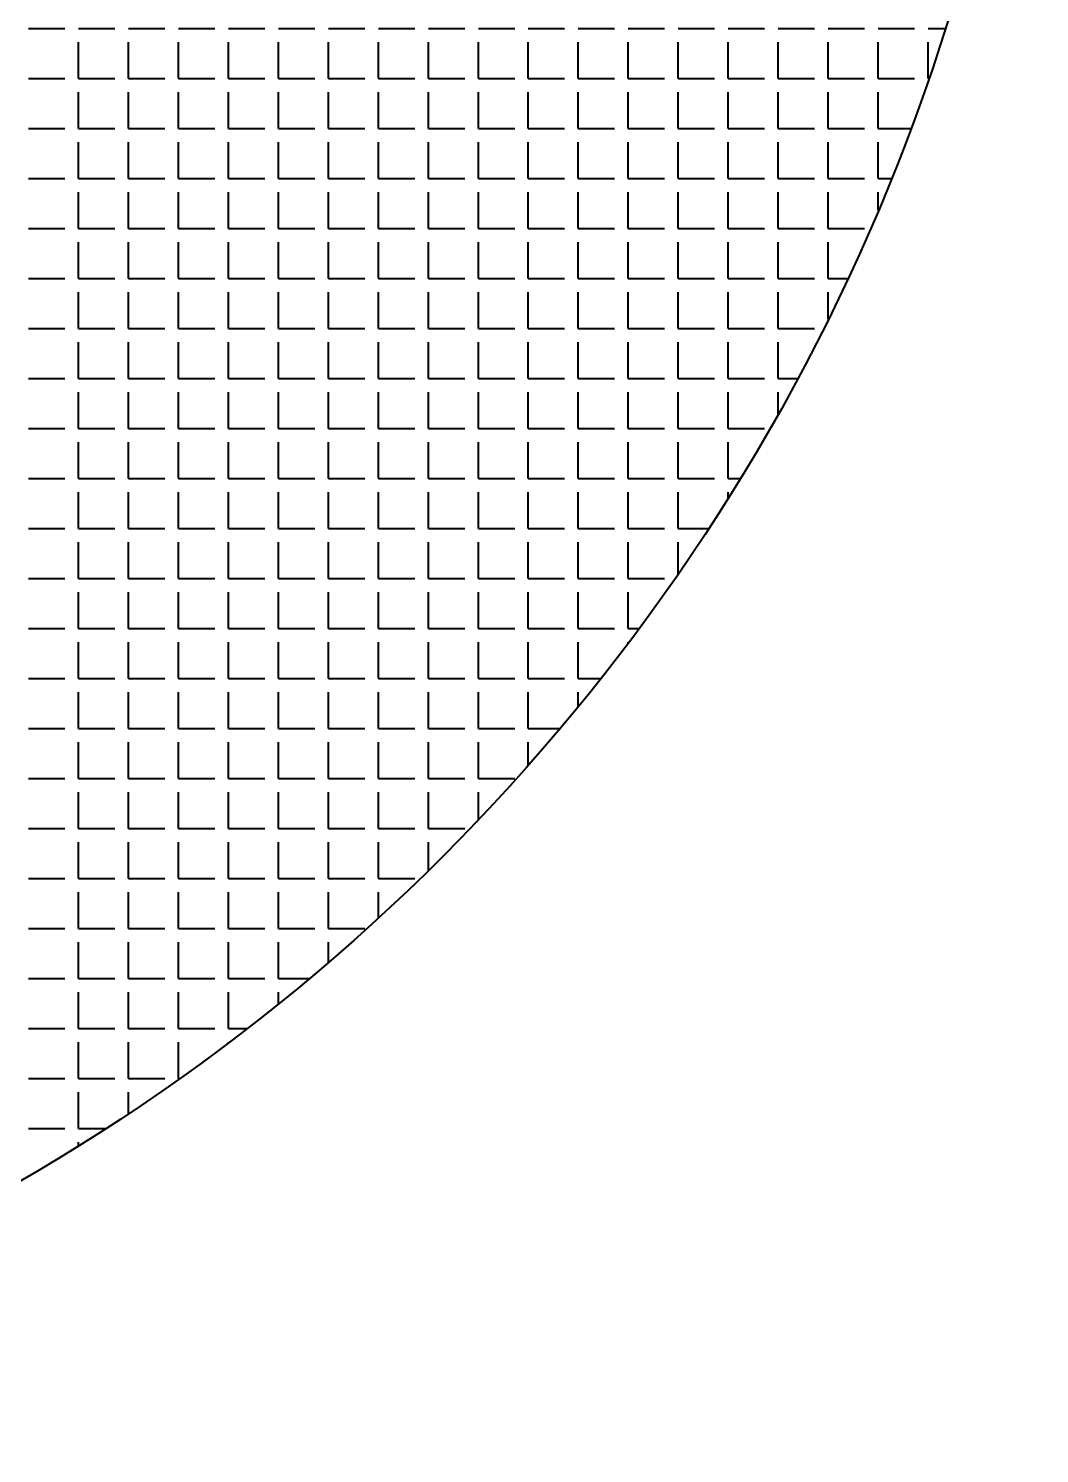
# Model space of a CAD drawing. Header units: millimetres. Extents: x 895788 to 1136524, y -21936 to 400945.
# Drawn here: x 929204.19 to 929220.85, y 272903.44 to 272926.91 of the extents above; entities that cross this region are included whole.
import ezdxf

# ---------------------------------------------------------------- set-up
doc = ezdxf.new("R2010")
doc.units = ezdxf.units.MM
doc.layers.add('GRANIT', color=10, linetype='Continuous', lineweight=30)

msp = doc.modelspace()

# ---------------------------------------------------------------- linework, layer by layer
at = {"layer": 'GRANIT', "color": 0, "linetype": 'Continuous', "lineweight": 40}
for p, q in [((929204.19, 272926.908), (929204.789, 272926.908)), ((929205.013, 272926.908), (929205.612, 272926.908)), ((929205.837, 272926.908), (929206.436, 272926.908)), ((929206.66, 272926.908), (929207.259, 272926.908)), ((929207.484, 272926.908), (929208.083, 272926.908)), ((929208.307, 272926.908), (929208.906, 272926.908)), ((929209.131, 272926.908), (929209.73, 272926.908)), ((929209.955, 272926.908), (929210.553, 272926.908)), ((929210.778, 272926.908), (929211.377, 272926.908)), ((929211.602, 272926.908), (929212.201, 272926.908)), ((929212.425, 272926.908), (929213.024, 272926.908)), ((929213.249, 272926.908), (929213.848, 272926.908)), ((929214.072, 272926.908), (929214.671, 272926.908)), ((929214.896, 272926.908), (929215.495, 272926.908)), ((929215.719, 272926.908), (929216.318, 272926.908)), ((929216.543, 272926.908), (929217.142, 272926.908)), ((929217.366, 272926.908), (929217.965, 272926.908)), ((929218.19, 272926.908), (929218.789, 272926.908)), ((929219.013, 272926.908), (929219.293, 272926.908)), ((929205.013, 272926.085), (929205.013, 272926.683)), ((929205.837, 272926.085), (929205.837, 272926.683)), ((929206.66, 272926.085), (929206.66, 272926.683)), ((929207.484, 272926.085), (929207.484, 272926.683)), ((929208.307, 272926.085), (929208.307, 272926.683)), ((929209.131, 272926.085), (929209.131, 272926.683)), ((929209.955, 272926.085), (929209.955, 272926.683)), ((929210.778, 272926.085), (929210.778, 272926.683)), ((929211.602, 272926.085), (929211.602, 272926.683)), ((929212.425, 272926.085), (929212.425, 272926.683)), ((929213.249, 272926.085), (929213.249, 272926.683)), ((929214.072, 272926.085), (929214.072, 272926.683)), ((929214.896, 272926.085), (929214.896, 272926.683)), ((929215.719, 272926.085), (929215.719, 272926.683)), ((929216.543, 272926.085), (929216.543, 272926.683)), ((929217.366, 272926.085), (929217.366, 272926.683)), ((929218.19, 272926.085), (929218.19, 272926.683)), ((929219.013, 272926.085), (929219.013, 272926.683)), ((929204.19, 272926.085), (929204.789, 272926.085)), ((929205.013, 272926.085), (929205.612, 272926.085)), ((929205.837, 272926.085), (929206.436, 272926.085)), ((929206.66, 272926.085), (929207.259, 272926.085)), ((929207.484, 272926.085), (929208.083, 272926.085)), ((929208.307, 272926.085), (929208.906, 272926.085)), ((929209.131, 272926.085), (929209.73, 272926.085)), ((929209.955, 272926.085), (929210.553, 272926.085)), ((929210.778, 272926.085), (929211.377, 272926.085)), ((929211.602, 272926.085), (929212.201, 272926.085)), ((929212.425, 272926.085), (929213.024, 272926.085)), ((929213.249, 272926.085), (929213.848, 272926.085)), ((929214.072, 272926.085), (929214.671, 272926.085)), ((929214.896, 272926.085), (929215.495, 272926.085)), ((929215.719, 272926.085), (929216.318, 272926.085)), ((929216.543, 272926.085), (929217.142, 272926.085)), ((929217.366, 272926.085), (929217.965, 272926.085)), ((929218.19, 272926.085), (929218.789, 272926.085)), ((929219.013, 272926.085), (929219.022, 272926.085)), ((929205.013, 272925.261), (929205.013, 272925.86)), ((929205.837, 272925.261), (929205.837, 272925.86)), ((929206.66, 272925.261), (929206.66, 272925.86)), ((929207.484, 272925.261), (929207.484, 272925.86)), ((929208.307, 272925.261), (929208.307, 272925.86)), ((929209.131, 272925.261), (929209.131, 272925.86)), ((929209.955, 272925.261), (929209.955, 272925.86)), ((929210.778, 272925.261), (929210.778, 272925.86)), ((929211.602, 272925.261), (929211.602, 272925.86)), ((929212.425, 272925.261), (929212.425, 272925.86)), ((929213.249, 272925.261), (929213.249, 272925.86)), ((929214.072, 272925.261), (929214.072, 272925.86)), ((929214.896, 272925.261), (929214.896, 272925.86)), ((929215.719, 272925.261), (929215.719, 272925.86)), ((929216.543, 272925.261), (929216.543, 272925.86)), ((929217.366, 272925.261), (929217.366, 272925.86)), ((929218.19, 272925.261), (929218.19, 272925.86)), ((929204.19, 272925.261), (929204.789, 272925.261)), ((929205.013, 272925.261), (929205.612, 272925.261)), ((929205.837, 272925.261), (929206.436, 272925.261)), ((929206.66, 272925.261), (929207.259, 272925.261)), ((929207.484, 272925.261), (929208.083, 272925.261)), ((929208.307, 272925.261), (929208.906, 272925.261)), ((929209.131, 272925.261), (929209.73, 272925.261)), ((929209.955, 272925.261), (929210.553, 272925.261)), ((929210.778, 272925.261), (929211.377, 272925.261)), ((929211.602, 272925.261), (929212.201, 272925.261)), ((929212.425, 272925.261), (929213.024, 272925.261)), ((929213.249, 272925.261), (929213.848, 272925.261)), ((929214.072, 272925.261), (929214.671, 272925.261)), ((929214.896, 272925.261), (929215.495, 272925.261)), ((929215.719, 272925.261), (929216.318, 272925.261)), ((929216.543, 272925.261), (929217.142, 272925.261)), ((929217.366, 272925.261), (929217.965, 272925.261)), ((929218.19, 272925.261), (929218.726, 272925.261)), ((929205.013, 272924.437), (929205.013, 272925.036)), ((929205.837, 272924.437), (929205.837, 272925.036)), ((929206.66, 272924.437), (929206.66, 272925.036)), ((929207.484, 272924.437), (929207.484, 272925.036)), ((929208.307, 272924.437), (929208.307, 272925.036)), ((929209.131, 272924.437), (929209.131, 272925.036)), ((929209.955, 272924.437), (929209.955, 272925.036)), ((929210.778, 272924.437), (929210.778, 272925.036)), ((929211.602, 272924.437), (929211.602, 272925.036)), ((929212.425, 272924.437), (929212.425, 272925.036)), ((929213.249, 272924.437), (929213.249, 272925.036)), ((929214.072, 272924.437), (929214.072, 272925.036)), ((929214.896, 272924.437), (929214.896, 272925.036)), ((929215.719, 272924.437), (929215.719, 272925.036)), ((929216.543, 272924.437), (929216.543, 272925.036)), ((929217.366, 272924.437), (929217.366, 272925.036)), ((929218.19, 272924.437), (929218.19, 272925.036)), ((929204.19, 272924.437), (929204.789, 272924.437)), ((929205.013, 272924.437), (929205.612, 272924.437)), ((929205.837, 272924.437), (929206.436, 272924.437)), ((929206.66, 272924.437), (929207.259, 272924.437)), ((929207.484, 272924.437), (929208.083, 272924.437)), ((929208.307, 272924.437), (929208.906, 272924.437)), ((929209.131, 272924.437), (929209.73, 272924.437)), ((929209.955, 272924.437), (929210.553, 272924.437)), ((929210.778, 272924.437), (929211.377, 272924.437)), ((929211.602, 272924.437), (929212.201, 272924.437)), ((929212.425, 272924.437), (929213.024, 272924.437)), ((929213.249, 272924.437), (929213.848, 272924.437)), ((929214.072, 272924.437), (929214.671, 272924.437)), ((929214.896, 272924.437), (929215.495, 272924.437)), ((929215.719, 272924.437), (929216.318, 272924.437)), ((929216.543, 272924.437), (929217.142, 272924.437)), ((929217.366, 272924.437), (929217.965, 272924.437)), ((929218.19, 272924.437), (929218.406, 272924.437)), ((929205.013, 272923.614), (929205.013, 272924.213)), ((929205.837, 272923.614), (929205.837, 272924.213)), ((929206.66, 272923.614), (929206.66, 272924.213)), ((929207.484, 272923.614), (929207.484, 272924.213)), ((929208.307, 272923.614), (929208.307, 272924.213)), ((929209.131, 272923.614), (929209.131, 272924.213)), ((929209.955, 272923.614), (929209.955, 272924.213)), ((929210.778, 272923.614), (929210.778, 272924.213)), ((929211.602, 272923.614), (929211.602, 272924.213)), ((929212.425, 272923.614), (929212.425, 272924.213)), ((929213.249, 272923.614), (929213.249, 272924.213)), ((929214.072, 272923.614), (929214.072, 272924.213)), ((929214.896, 272923.614), (929214.896, 272924.213)), ((929215.719, 272923.614), (929215.719, 272924.213)), ((929216.543, 272923.614), (929216.543, 272924.213)), ((929217.366, 272923.614), (929217.366, 272924.213)), ((929218.19, 272923.914), (929218.19, 272924.213)), ((929204.19, 272923.614), (929204.789, 272923.614)), ((929205.013, 272923.614), (929205.612, 272923.614)), ((929205.837, 272923.614), (929206.436, 272923.614)), ((929206.66, 272923.614), (929207.259, 272923.614)), ((929207.484, 272923.614), (929208.083, 272923.614)), ((929208.307, 272923.614), (929208.906, 272923.614)), ((929209.131, 272923.614), (929209.73, 272923.614)), ((929209.955, 272923.614), (929210.553, 272923.614)), ((929210.778, 272923.614), (929211.377, 272923.614)), ((929211.602, 272923.614), (929212.201, 272923.614)), ((929212.425, 272923.614), (929213.024, 272923.614)), ((929213.249, 272923.614), (929213.848, 272923.614)), ((929214.072, 272923.614), (929214.671, 272923.614)), ((929214.896, 272923.614), (929215.495, 272923.614)), ((929215.719, 272923.614), (929216.318, 272923.614)), ((929216.543, 272923.614), (929217.142, 272923.614)), ((929217.366, 272923.614), (929217.965, 272923.614)), ((929205.013, 272922.79), (929205.013, 272923.389)), ((929205.837, 272922.79), (929205.837, 272923.389)), ((929206.66, 272922.79), (929206.66, 272923.389)), ((929207.484, 272922.79), (929207.484, 272923.389)), ((929208.307, 272922.79), (929208.307, 272923.389)), ((929209.131, 272922.79), (929209.131, 272923.389)), ((929209.955, 272922.79), (929209.955, 272923.389)), ((929210.778, 272922.79), (929210.778, 272923.389)), ((929211.602, 272922.79), (929211.602, 272923.389)), ((929212.425, 272922.79), (929212.425, 272923.389)), ((929213.249, 272922.79), (929213.249, 272923.389)), ((929214.072, 272922.79), (929214.072, 272923.389)), ((929214.896, 272922.79), (929214.896, 272923.389)), ((929215.719, 272922.79), (929215.719, 272923.389)), ((929216.543, 272922.79), (929216.543, 272923.389)), ((929217.366, 272922.79), (929217.366, 272923.389)), ((929204.19, 272922.79), (929204.789, 272922.79)), ((929205.013, 272922.79), (929205.612, 272922.79)), ((929205.837, 272922.79), (929206.436, 272922.79)), ((929206.66, 272922.79), (929207.259, 272922.79)), ((929207.484, 272922.79), (929208.083, 272922.79)), ((929208.307, 272922.79), (929208.906, 272922.79)), ((929209.131, 272922.79), (929209.73, 272922.79)), ((929209.955, 272922.79), (929210.553, 272922.79)), ((929210.778, 272922.79), (929211.377, 272922.79)), ((929211.602, 272922.79), (929212.201, 272922.79)), ((929212.425, 272922.79), (929213.024, 272922.79)), ((929213.249, 272922.79), (929213.848, 272922.79)), ((929214.072, 272922.79), (929214.671, 272922.79)), ((929214.896, 272922.79), (929215.495, 272922.79)), ((929215.719, 272922.79), (929216.318, 272922.79)), ((929216.543, 272922.79), (929217.142, 272922.79)), ((929217.366, 272922.79), (929217.689, 272922.79)), ((929205.013, 272921.967), (929205.013, 272922.566)), ((929205.837, 272921.967), (929205.837, 272922.566)), ((929206.66, 272921.967), (929206.66, 272922.566)), ((929207.484, 272921.967), (929207.484, 272922.566)), ((929208.307, 272921.967), (929208.307, 272922.566)), ((929209.131, 272921.967), (929209.131, 272922.566)), ((929209.955, 272921.967), (929209.955, 272922.566)), ((929210.778, 272921.967), (929210.778, 272922.566)), ((929211.602, 272921.967), (929211.602, 272922.566)), ((929212.425, 272921.967), (929212.425, 272922.566)), ((929213.249, 272921.967), (929213.249, 272922.566)), ((929214.072, 272921.967), (929214.072, 272922.566)), ((929214.896, 272921.967), (929214.896, 272922.566)), ((929215.719, 272921.967), (929215.719, 272922.566)), ((929216.543, 272921.967), (929216.543, 272922.566)), ((929217.366, 272922.119), (929217.366, 272922.566)), ((929204.19, 272921.967), (929204.789, 272921.967)), ((929205.013, 272921.967), (929205.612, 272921.967)), ((929205.837, 272921.967), (929206.436, 272921.967)), ((929206.66, 272921.967), (929207.259, 272921.967)), ((929207.484, 272921.967), (929208.083, 272921.967)), ((929208.307, 272921.967), (929208.906, 272921.967)), ((929209.131, 272921.967), (929209.73, 272921.967)), ((929209.955, 272921.967), (929210.553, 272921.967)), ((929210.778, 272921.967), (929211.377, 272921.967)), ((929211.602, 272921.967), (929212.201, 272921.967)), ((929212.425, 272921.967), (929213.024, 272921.967)), ((929213.249, 272921.967), (929213.848, 272921.967)), ((929214.072, 272921.967), (929214.671, 272921.967)), ((929214.896, 272921.967), (929215.495, 272921.967)), ((929215.719, 272921.967), (929216.318, 272921.967)), ((929216.543, 272921.967), (929217.142, 272921.967)), ((929205.013, 272921.143), (929205.013, 272921.742)), ((929205.837, 272921.143), (929205.837, 272921.742)), ((929206.66, 272921.143), (929206.66, 272921.742)), ((929207.484, 272921.143), (929207.484, 272921.742)), ((929208.307, 272921.143), (929208.307, 272921.742)), ((929209.131, 272921.143), (929209.131, 272921.742)), ((929209.955, 272921.143), (929209.955, 272921.742)), ((929210.778, 272921.143), (929210.778, 272921.742)), ((929211.602, 272921.143), (929211.602, 272921.742)), ((929212.425, 272921.143), (929212.425, 272921.742)), ((929213.249, 272921.143), (929213.249, 272921.742)), ((929214.072, 272921.143), (929214.072, 272921.742)), ((929214.896, 272921.143), (929214.896, 272921.742)), ((929215.719, 272921.143), (929215.719, 272921.742)), ((929216.543, 272921.143), (929216.543, 272921.742)), ((929204.19, 272921.143), (929204.789, 272921.143)), ((929205.013, 272921.143), (929205.612, 272921.143)), ((929205.837, 272921.143), (929206.436, 272921.143)), ((929206.66, 272921.143), (929207.259, 272921.143)), ((929207.484, 272921.143), (929208.083, 272921.143)), ((929208.307, 272921.143), (929208.906, 272921.143)), ((929209.131, 272921.143), (929209.73, 272921.143)), ((929209.955, 272921.143), (929210.553, 272921.143)), ((929210.778, 272921.143), (929211.377, 272921.143)), ((929211.602, 272921.143), (929212.201, 272921.143)), ((929212.425, 272921.143), (929213.024, 272921.143)), ((929213.249, 272921.143), (929213.848, 272921.143)), ((929214.072, 272921.143), (929214.671, 272921.143)), ((929214.896, 272921.143), (929215.495, 272921.143)), ((929215.719, 272921.143), (929216.318, 272921.143)), ((929216.543, 272921.143), (929216.864, 272921.143)), ((929205.013, 272920.32), (929205.013, 272920.919)), ((929205.837, 272920.32), (929205.837, 272920.919)), ((929206.66, 272920.32), (929206.66, 272920.919)), ((929207.484, 272920.32), (929207.484, 272920.919)), ((929208.307, 272920.32), (929208.307, 272920.919)), ((929209.131, 272920.32), (929209.131, 272920.919)), ((929209.955, 272920.32), (929209.955, 272920.919)), ((929210.778, 272920.32), (929210.778, 272920.919)), ((929211.602, 272920.32), (929211.602, 272920.919)), ((929212.425, 272920.32), (929212.425, 272920.919)), ((929213.249, 272920.32), (929213.249, 272920.919)), ((929214.072, 272920.32), (929214.072, 272920.919)), ((929214.896, 272920.32), (929214.896, 272920.919)), ((929215.719, 272920.32), (929215.719, 272920.919)), ((929216.543, 272920.559), (929216.543, 272920.919)), ((929204.19, 272920.32), (929204.789, 272920.32)), ((929205.013, 272920.32), (929205.612, 272920.32)), ((929205.837, 272920.32), (929206.436, 272920.32)), ((929206.66, 272920.32), (929207.259, 272920.32)), ((929207.484, 272920.32), (929208.083, 272920.32)), ((929208.307, 272920.32), (929208.906, 272920.32)), ((929209.131, 272920.32), (929209.73, 272920.32)), ((929209.955, 272920.32), (929210.553, 272920.32)), ((929210.778, 272920.32), (929211.377, 272920.32)), ((929211.602, 272920.32), (929212.201, 272920.32)), ((929212.425, 272920.32), (929213.024, 272920.32)), ((929213.249, 272920.32), (929213.848, 272920.32)), ((929214.072, 272920.32), (929214.671, 272920.32)), ((929214.896, 272920.32), (929215.495, 272920.32)), ((929215.719, 272920.32), (929216.318, 272920.32)), ((929205.013, 272919.496), (929205.013, 272920.095)), ((929205.837, 272919.496), (929205.837, 272920.095)), ((929206.66, 272919.496), (929206.66, 272920.095)), ((929207.484, 272919.496), (929207.484, 272920.095)), ((929208.307, 272919.496), (929208.307, 272920.095)), ((929209.131, 272919.496), (929209.131, 272920.095)), ((929209.955, 272919.496), (929209.955, 272920.095)), ((929210.778, 272919.496), (929210.778, 272920.095)), ((929211.602, 272919.496), (929211.602, 272920.095)), ((929212.425, 272919.496), (929212.425, 272920.095)), ((929213.249, 272919.496), (929213.249, 272920.095)), ((929214.072, 272919.496), (929214.072, 272920.095)), ((929214.896, 272919.496), (929214.896, 272920.095)), ((929215.719, 272919.496), (929215.719, 272920.095)), ((929204.19, 272919.496), (929204.789, 272919.496)), ((929205.013, 272919.496), (929205.612, 272919.496)), ((929205.837, 272919.496), (929206.436, 272919.496)), ((929206.66, 272919.496), (929207.259, 272919.496)), ((929207.484, 272919.496), (929208.083, 272919.496)), ((929208.307, 272919.496), (929208.906, 272919.496)), ((929209.131, 272919.496), (929209.73, 272919.496)), ((929209.955, 272919.496), (929210.553, 272919.496)), ((929210.778, 272919.496), (929211.377, 272919.496)), ((929211.602, 272919.496), (929212.201, 272919.496)), ((929212.425, 272919.496), (929213.024, 272919.496)), ((929213.249, 272919.496), (929213.848, 272919.496)), ((929214.072, 272919.496), (929214.671, 272919.496)), ((929214.896, 272919.496), (929215.495, 272919.496)), ((929215.719, 272919.496), (929215.92, 272919.496)), ((929205.013, 272918.673), (929205.013, 272919.272)), ((929205.837, 272918.673), (929205.837, 272919.272)), ((929206.66, 272918.673), (929206.66, 272919.272)), ((929207.484, 272918.673), (929207.484, 272919.272)), ((929208.307, 272918.673), (929208.307, 272919.272)), ((929209.131, 272918.673), (929209.131, 272919.272)), ((929209.955, 272918.673), (929209.955, 272919.272)), ((929210.778, 272918.673), (929210.778, 272919.272)), ((929211.602, 272918.673), (929211.602, 272919.272)), ((929212.425, 272918.673), (929212.425, 272919.272)), ((929213.249, 272918.673), (929213.249, 272919.272)), ((929214.072, 272918.673), (929214.072, 272919.272)), ((929214.896, 272918.673), (929214.896, 272919.272)), ((929215.719, 272919.173), (929215.719, 272919.272)), ((929204.19, 272918.673), (929204.789, 272918.673)), ((929205.013, 272918.673), (929205.612, 272918.673)), ((929205.837, 272918.673), (929206.436, 272918.673)), ((929206.66, 272918.673), (929207.259, 272918.673)), ((929207.484, 272918.673), (929208.083, 272918.673)), ((929208.307, 272918.673), (929208.906, 272918.673)), ((929209.131, 272918.673), (929209.73, 272918.673)), ((929209.955, 272918.673), (929210.553, 272918.673)), ((929210.778, 272918.673), (929211.377, 272918.673)), ((929211.602, 272918.673), (929212.201, 272918.673)), ((929212.425, 272918.673), (929213.024, 272918.673)), ((929213.249, 272918.673), (929213.848, 272918.673)), ((929214.072, 272918.673), (929214.671, 272918.673)), ((929214.896, 272918.673), (929215.4, 272918.673)), ((929205.013, 272917.849), (929205.013, 272918.448)), ((929205.837, 272917.849), (929205.837, 272918.448)), ((929206.66, 272917.849), (929206.66, 272918.448)), ((929207.484, 272917.849), (929207.484, 272918.448)), ((929208.307, 272917.849), (929208.307, 272918.448)), ((929209.131, 272917.849), (929209.131, 272918.448)), ((929209.955, 272917.849), (929209.955, 272918.448)), ((929210.778, 272917.849), (929210.778, 272918.448)), ((929211.602, 272917.849), (929211.602, 272918.448)), ((929212.425, 272917.849), (929212.425, 272918.448)), ((929213.249, 272917.849), (929213.249, 272918.448)), ((929214.072, 272917.849), (929214.072, 272918.448)), ((929214.896, 272917.922), (929214.896, 272918.448)), ((929204.19, 272917.849), (929204.789, 272917.849)), ((929205.013, 272917.849), (929205.612, 272917.849)), ((929205.837, 272917.849), (929206.436, 272917.849)), ((929206.66, 272917.849), (929207.259, 272917.849)), ((929207.484, 272917.849), (929208.083, 272917.849)), ((929208.307, 272917.849), (929208.906, 272917.849)), ((929209.131, 272917.849), (929209.73, 272917.849)), ((929209.955, 272917.849), (929210.553, 272917.849)), ((929210.778, 272917.849), (929211.377, 272917.849)), ((929211.602, 272917.849), (929212.201, 272917.849)), ((929212.425, 272917.849), (929213.024, 272917.849)), ((929213.249, 272917.849), (929213.848, 272917.849)), ((929214.072, 272917.849), (929214.671, 272917.849)), ((929205.013, 272917.026), (929205.013, 272917.625)), ((929205.837, 272917.026), (929205.837, 272917.625)), ((929206.66, 272917.026), (929206.66, 272917.625)), ((929207.484, 272917.026), (929207.484, 272917.625)), ((929208.307, 272917.026), (929208.307, 272917.625)), ((929209.131, 272917.026), (929209.131, 272917.625)), ((929209.955, 272917.026), (929209.955, 272917.625)), ((929210.778, 272917.026), (929210.778, 272917.625)), ((929211.602, 272917.026), (929211.602, 272917.625)), ((929212.425, 272917.026), (929212.425, 272917.625)), ((929213.249, 272917.026), (929213.249, 272917.625)), ((929214.072, 272917.026), (929214.072, 272917.625)), ((929204.19, 272917.026), (929204.789, 272917.026)), ((929205.013, 272917.026), (929205.612, 272917.026)), ((929205.837, 272917.026), (929206.436, 272917.026)), ((929206.66, 272917.026), (929207.259, 272917.026)), ((929207.484, 272917.026), (929208.083, 272917.026)), ((929208.307, 272917.026), (929208.906, 272917.026)), ((929209.131, 272917.026), (929209.73, 272917.026)), ((929209.955, 272917.026), (929210.553, 272917.026)), ((929210.778, 272917.026), (929211.377, 272917.026)), ((929211.602, 272917.026), (929212.201, 272917.026)), ((929212.425, 272917.026), (929213.024, 272917.026)), ((929213.249, 272917.026), (929213.848, 272917.026)), ((929214.072, 272917.026), (929214.254, 272917.026)), ((929205.013, 272916.202), (929205.013, 272916.801)), ((929205.837, 272916.202), (929205.837, 272916.801)), ((929206.66, 272916.202), (929206.66, 272916.801)), ((929207.484, 272916.202), (929207.484, 272916.801)), ((929208.307, 272916.202), (929208.307, 272916.801)), ((929209.131, 272916.202), (929209.131, 272916.801)), ((929209.955, 272916.202), (929209.955, 272916.801)), ((929210.778, 272916.202), (929210.778, 272916.801)), ((929211.602, 272916.202), (929211.602, 272916.801)), ((929212.425, 272916.202), (929212.425, 272916.801)), ((929213.249, 272916.202), (929213.249, 272916.801)), ((929214.072, 272916.782), (929214.072, 272916.801)), ((929204.19, 272916.202), (929204.789, 272916.202)), ((929205.013, 272916.202), (929205.612, 272916.202)), ((929205.837, 272916.202), (929206.436, 272916.202)), ((929206.66, 272916.202), (929207.259, 272916.202)), ((929207.484, 272916.202), (929208.083, 272916.202)), ((929208.307, 272916.202), (929208.906, 272916.202)), ((929209.131, 272916.202), (929209.73, 272916.202)), ((929209.955, 272916.202), (929210.553, 272916.202)), ((929210.778, 272916.202), (929211.377, 272916.202)), ((929211.602, 272916.202), (929212.201, 272916.202)), ((929212.425, 272916.202), (929213.024, 272916.202)), ((929213.249, 272916.202), (929213.624, 272916.202)), ((929205.013, 272915.379), (929205.013, 272915.978)), ((929205.837, 272915.379), (929205.837, 272915.978)), ((929206.66, 272915.379), (929206.66, 272915.978)), ((929207.484, 272915.379), (929207.484, 272915.978)), ((929208.307, 272915.379), (929208.307, 272915.978)), ((929209.131, 272915.379), (929209.131, 272915.978)), ((929209.955, 272915.379), (929209.955, 272915.978)), ((929210.778, 272915.379), (929210.778, 272915.978)), ((929211.602, 272915.379), (929211.602, 272915.978)), ((929212.425, 272915.379), (929212.425, 272915.978)), ((929213.249, 272915.735), (929213.249, 272915.978)), ((929204.19, 272915.379), (929204.789, 272915.379)), ((929205.013, 272915.379), (929205.612, 272915.379)), ((929205.837, 272915.379), (929206.436, 272915.379)), ((929206.66, 272915.379), (929207.259, 272915.379)), ((929207.484, 272915.379), (929208.083, 272915.379)), ((929208.307, 272915.379), (929208.906, 272915.379)), ((929209.131, 272915.379), (929209.73, 272915.379)), ((929209.955, 272915.379), (929210.553, 272915.379)), ((929210.778, 272915.379), (929211.377, 272915.379)), ((929211.602, 272915.379), (929212.201, 272915.379)), ((929212.425, 272915.379), (929212.953, 272915.379)), ((929205.013, 272914.555), (929205.013, 272915.154)), ((929205.837, 272914.555), (929205.837, 272915.154)), ((929206.66, 272914.555), (929206.66, 272915.154)), ((929207.484, 272914.555), (929207.484, 272915.154)), ((929208.307, 272914.555), (929208.307, 272915.154)), ((929209.131, 272914.555), (929209.131, 272915.154)), ((929209.955, 272914.555), (929209.955, 272915.154)), ((929210.778, 272914.555), (929210.778, 272915.154)), ((929211.602, 272914.555), (929211.602, 272915.154)), ((929212.425, 272914.767), (929212.425, 272915.154)), ((929204.19, 272914.555), (929204.789, 272914.555)), ((929205.013, 272914.555), (929205.612, 272914.555)), ((929205.837, 272914.555), (929206.436, 272914.555)), ((929206.66, 272914.555), (929207.259, 272914.555)), ((929207.484, 272914.555), (929208.083, 272914.555)), ((929208.307, 272914.555), (929208.906, 272914.555)), ((929209.131, 272914.555), (929209.73, 272914.555)), ((929209.955, 272914.555), (929210.553, 272914.555)), ((929210.778, 272914.555), (929211.377, 272914.555)), ((929211.602, 272914.555), (929212.201, 272914.555)), ((929205.013, 272913.732), (929205.013, 272914.331)), ((929205.837, 272913.732), (929205.837, 272914.331)), ((929206.66, 272913.732), (929206.66, 272914.331)), ((929207.484, 272913.732), (929207.484, 272914.331)), ((929208.307, 272913.732), (929208.307, 272914.331)), ((929209.131, 272913.732), (929209.131, 272914.331)), ((929209.955, 272913.732), (929209.955, 272914.331)), ((929210.778, 272913.732), (929210.778, 272914.331)), ((929211.602, 272913.87), (929211.602, 272914.331)), ((929204.19, 272913.732), (929204.789, 272913.732)), ((929205.013, 272913.732), (929205.612, 272913.732)), ((929205.837, 272913.732), (929206.436, 272913.732)), ((929206.66, 272913.732), (929207.259, 272913.732)), ((929207.484, 272913.732), (929208.083, 272913.732)), ((929208.307, 272913.732), (929208.906, 272913.732)), ((929209.131, 272913.732), (929209.73, 272913.732)), ((929209.955, 272913.732), (929210.553, 272913.732)), ((929210.778, 272913.732), (929211.377, 272913.732)), ((929205.013, 272912.908), (929205.013, 272913.507)), ((929205.837, 272912.908), (929205.837, 272913.507)), ((929206.66, 272912.908), (929206.66, 272913.507)), ((929207.484, 272912.908), (929207.484, 272913.507)), ((929208.307, 272912.908), (929208.307, 272913.507)), ((929209.131, 272912.908), (929209.131, 272913.507)), ((929209.955, 272912.908), (929209.955, 272913.507)), ((929210.778, 272913.034), (929210.778, 272913.507)), ((929204.19, 272912.908), (929204.789, 272912.908)), ((929205.013, 272912.908), (929205.612, 272912.908)), ((929205.837, 272912.908), (929206.436, 272912.908)), ((929206.66, 272912.908), (929207.259, 272912.908)), ((929207.484, 272912.908), (929208.083, 272912.908)), ((929208.307, 272912.908), (929208.906, 272912.908)), ((929209.131, 272912.908), (929209.73, 272912.908)), ((929209.955, 272912.908), (929210.553, 272912.908)), ((929205.013, 272912.085), (929205.013, 272912.683)), ((929205.837, 272912.085), (929205.837, 272912.683)), ((929206.66, 272912.085), (929206.66, 272912.683)), ((929207.484, 272912.085), (929207.484, 272912.683)), ((929208.307, 272912.085), (929208.307, 272912.683)), ((929209.131, 272912.085), (929209.131, 272912.683)), ((929209.955, 272912.253), (929209.955, 272912.683)), ((929204.19, 272912.085), (929204.789, 272912.085)), ((929205.013, 272912.085), (929205.612, 272912.085)), ((929205.837, 272912.085), (929206.436, 272912.085)), ((929206.66, 272912.085), (929207.259, 272912.085)), ((929207.484, 272912.085), (929208.083, 272912.085)), ((929208.307, 272912.085), (929208.906, 272912.085)), ((929209.131, 272912.085), (929209.73, 272912.085)), ((929205.013, 272911.261), (929205.013, 272911.86)), ((929205.837, 272911.261), (929205.837, 272911.86)), ((929206.66, 272911.261), (929206.66, 272911.86)), ((929207.484, 272911.261), (929207.484, 272911.86)), ((929208.307, 272911.261), (929208.307, 272911.86)), ((929209.131, 272911.523), (929209.131, 272911.86)), ((929204.19, 272911.261), (929204.789, 272911.261)), ((929205.013, 272911.261), (929205.612, 272911.261)), ((929205.837, 272911.261), (929206.436, 272911.261)), ((929206.66, 272911.261), (929207.259, 272911.261)), ((929207.484, 272911.261), (929208.083, 272911.261)), ((929208.307, 272911.261), (929208.822, 272911.261)), ((929205.013, 272910.437), (929205.013, 272911.036)), ((929205.837, 272910.437), (929205.837, 272911.036)), ((929206.66, 272910.437), (929206.66, 272911.036)), ((929207.484, 272910.437), (929207.484, 272911.036)), ((929208.307, 272910.839), (929208.307, 272911.036)), ((929204.19, 272910.437), (929204.789, 272910.437)), ((929205.013, 272910.437), (929205.612, 272910.437)), ((929205.837, 272910.437), (929206.436, 272910.437)), ((929206.66, 272910.437), (929207.259, 272910.437)), ((929207.484, 272910.437), (929207.797, 272910.437)), ((929205.013, 272909.614), (929205.013, 272910.213)), ((929205.837, 272909.614), (929205.837, 272910.213)), ((929206.66, 272909.614), (929206.66, 272910.213)), ((929207.484, 272910.198), (929207.484, 272910.213)), ((929204.19, 272909.614), (929204.789, 272909.614)), ((929205.013, 272909.614), (929205.612, 272909.614)), ((929205.837, 272909.614), (929206.436, 272909.614)), ((929206.66, 272909.614), (929206.684, 272909.614)), ((929205.013, 272908.79), (929205.013, 272909.389)), ((929205.837, 272909.033), (929205.837, 272909.389)), ((929204.19, 272908.79), (929204.789, 272908.79)), ((929205.013, 272908.79), (929205.466, 272908.79)), ((929205.013, 272908.504), (929205.013, 272908.566))]:
    msp.add_line(p, q, dxfattribs=at)
at = {"layer": 'GRANIT', "color": 0, "lineweight": 40}
msp.add_circle((929187.277, 272937.007), 33.571, dxfattribs=at)

doc.saveas('drawing.dxf')
